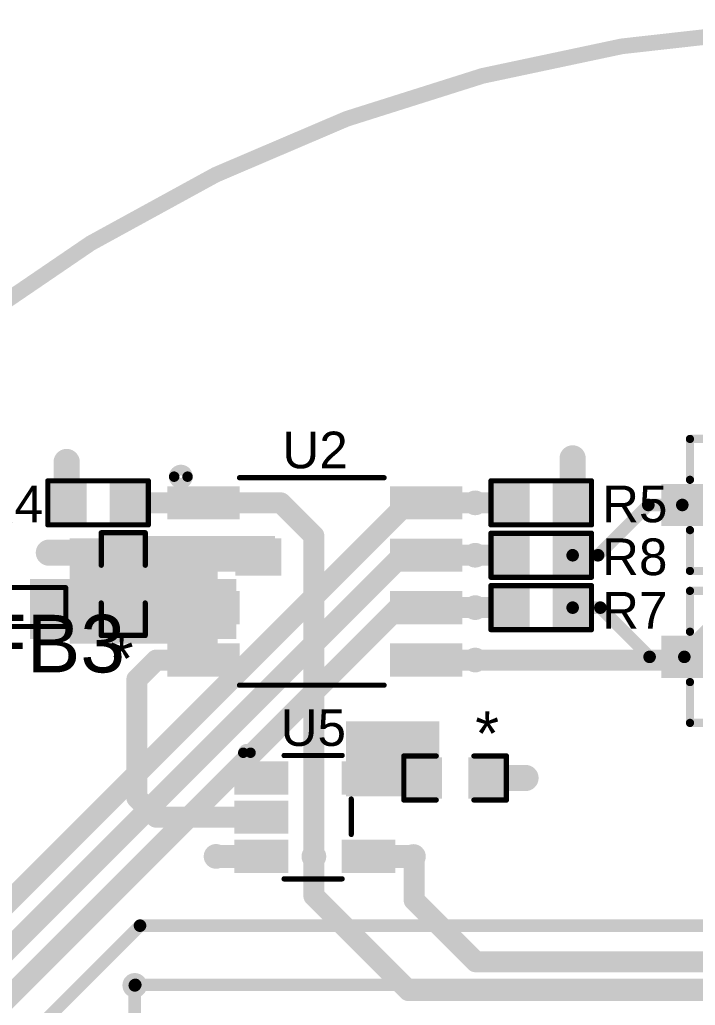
# Model space of a CAD drawing. Header units: millimetres. Extents: x -35.7 to 33.3, y -3.2 to 68.2.
# Drawn here: x -20.27 to -3.88, y 44.3 to 68.19 of the extents above; entities that cross this region are included whole.
import ezdxf

# ---------------------------------------------------------------- set-up
doc = ezdxf.new("R2010")
doc.units = ezdxf.units.MM
for name, color, linetype in [('BottomLayer', 5, 'Continuous'), ('BottomPaste', 16, 'Continuous'), ('BottomSolder', 6, 'Continuous'), ('Mechanical2', 216, 'Continuous'), ('TopLayer', 1, 'Continuous'), ('TopOverlay', 2, 'Continuous'), ('TopPaste', 8, 'Continuous'), ('TopSolder', 216, 'Continuous'), ('ViaHoleLayer', 16, 'Continuous')]:
    doc.layers.add(name, color=color, linetype=linetype)
doc.styles.add('Arial', font='', dxfattribs={"height": 0.2})
doc.styles.get('Arial').set_extended_font_data('Arial')

# ---------------------------------------------------------------- blocks, each defined once
blk = doc.blocks.new('C___0603_18')
at = {"layer": 'TopLayer'}
for points in [[(-0.3809999999999999, 0.4445), (-0.3810000000000001, -0.4445), (-1.143, -0.4445), (-1.143, 0.4445)], [(1.143, 0.4445), (1.143, -0.4445), (0.3809999999999999, -0.4445), (0.3810000000000001, 0.4445)]]:
    blk.add_hatch(color=1, dxfattribs=at).paths.add_polyline_path(points)
at = {"layer": 'TopPaste'}
for points in [[(-0.3809999999999999, 0.4445), (-0.3810000000000001, -0.4445), (-1.143, -0.4445), (-1.143, 0.4445)], [(1.143, 0.4445), (1.143, -0.4445), (0.3809999999999999, -0.4445), (0.3810000000000001, 0.4445)]]:
    blk.add_hatch(color=8, dxfattribs=at).paths.add_polyline_path(points)
at = {"layer": 'TopSolder'}
for points in [[(-0.3210001199999999, 0.5044998799999999), (-0.3210001200000001, -0.50449988), (-1.20299988, -0.5044998799999999), (-1.20299988, 0.50449988)], [(1.20299988, 0.5044998799999999), (1.20299988, -0.50449988), (0.3210001199999999, -0.5044998799999999), (0.3210001200000001, 0.50449988)]]:
    blk.add_hatch(color=216, dxfattribs=at).paths.add_polyline_path(points)
at = {"layer": 'TopOverlay', "const_width": 0.127}
for points in [[(-1.2446, 0.5334), (-0.4571999999999999, 0.5334)], [(-1.2446, -0.5334), (-1.2446, 0.5334)], [(0.4571999999999999, 0.5334), (1.2446, 0.5334)], [(1.2446, -0.5334), (1.2446, 0.5334)], [(-1.2446, -0.5334), (-0.4571999999999999, -0.5334)], [(0.4571999999999999, -0.5334), (1.2446, -0.5334)]]:
    blk.add_lwpolyline(points, dxfattribs=at)
at = {"layer": 'TopOverlay', "const_width": 0.0635}
for points in [[(-1.27635, 0.5334, 1), (-1.21285, 0.5334, 1)], [(-1.27635, 0.5334, 1), (-1.21285, 0.5334, 1)], [(-0.4889499999999999, 0.5334, 1), (-0.42545, 0.5334, 1)], [(0.42545, 0.5334, 1), (0.4889499999999999, 0.5334, 1)], [(1.21285, 0.5334, 1), (1.27635, 0.5334, 1)], [(1.21285, 0.5334, 1), (1.27635, 0.5334, 1)], [(-1.27635, -0.5334, 1), (-1.21285, -0.5334, 1)], [(-1.27635, -0.5334, 1), (-1.21285, -0.5334, 1)], [(-0.4889499999999999, -0.5334, 1), (-0.42545, -0.5334, 1)], [(0.42545, -0.5334, 1), (0.4889499999999999, -0.5334, 1)], [(1.21285, -0.5334, 1), (1.27635, -0.5334, 1)], [(1.21285, -0.5334, 1), (1.27635, -0.5334, 1)]]:
    blk.add_lwpolyline(points, format="xyb", close=True, dxfattribs=at)
blk = doc.blocks.new('SOIC_8_22')
at = {"layer": 'TopLayer'}
for points in [[(-1.92499996, 2.2049994), (-1.92499996, 1.6050006), (-3.474999399999999, 1.6050006), (-3.474999399999999, 2.2049994)], [(3.474999399999999, 2.2049994), (3.474999399999999, 1.6050006), (1.92499996, 1.6050006), (1.92499996, 2.2049994)], [(-1.92499996, 0.9349993999999998), (-1.92499996, 0.3350005999999998), (-3.474999399999999, 0.3350006000000001), (-3.474999399999999, 0.9349994)], [(3.474999399999999, 0.9349993999999998), (3.474999399999999, 0.3350005999999998), (1.92499996, 0.3350006000000001), (1.92499996, 0.9349994)], [(-1.92499996, -0.3350006000000001), (-1.92499996, -0.9349994), (-3.474999399999999, -0.9349993999999998), (-3.474999399999999, -0.3350005999999998)], [(3.474999399999999, -0.3350006000000001), (3.474999399999999, -0.9349994), (1.92499996, -0.9349993999999998), (1.92499996, -0.3350005999999998)], [(-1.92499996, -1.6050006), (-1.92499996, -2.2049994), (-3.474999399999999, -2.2049994), (-3.474999399999999, -1.6050006)], [(3.474999399999999, -1.6050006), (3.474999399999999, -2.2049994), (1.92499996, -2.2049994), (1.92499996, -1.6050006)]]:
    blk.add_hatch(color=1, dxfattribs=at).paths.add_polyline_path(points)
at = {"layer": 'TopPaste'}
for points in [[(-1.92499996, 2.2049994), (-1.92499996, 1.6050006), (-3.474999399999999, 1.6050006), (-3.474999399999999, 2.2049994)], [(3.474999399999999, 2.2049994), (3.474999399999999, 1.6050006), (1.92499996, 1.6050006), (1.92499996, 2.2049994)], [(-1.92499996, 0.9349993999999998), (-1.92499996, 0.3350005999999998), (-3.474999399999999, 0.3350006000000001), (-3.474999399999999, 0.9349994)], [(3.474999399999999, 0.9349993999999998), (3.474999399999999, 0.3350005999999998), (1.92499996, 0.3350006000000001), (1.92499996, 0.9349994)], [(-1.92499996, -0.3350006000000001), (-1.92499996, -0.9349994), (-3.474999399999999, -0.9349993999999998), (-3.474999399999999, -0.3350005999999998)], [(3.474999399999999, -0.3350006000000001), (3.474999399999999, -0.9349994), (1.92499996, -0.9349993999999998), (1.92499996, -0.3350005999999998)], [(-1.92499996, -1.6050006), (-1.92499996, -2.2049994), (-3.474999399999999, -2.2049994), (-3.474999399999999, -1.6050006)], [(3.474999399999999, -1.6050006), (3.474999399999999, -2.2049994), (1.92499996, -2.2049994), (1.92499996, -1.6050006)]]:
    blk.add_hatch(color=8, dxfattribs=at).paths.add_polyline_path(points)
at = {"layer": 'TopSolder'}
for points in [[(-1.82339996, 2.3065994), (-1.82339996, 1.5034006), (-3.5765994, 1.5034006), (-3.5765994, 2.3065994)], [(3.5765994, 2.3065994), (3.5765994, 1.5034006), (1.82339996, 1.5034006), (1.82339996, 2.3065994)], [(-1.82339996, 1.0365994), (-1.82339996, 0.2334005999999998), (-3.5765994, 0.2334006000000002), (-3.5765994, 1.0365994)], [(3.5765994, 1.0365994), (3.5765994, 0.2334005999999998), (1.82339996, 0.2334006000000002), (1.82339996, 1.0365994)], [(-1.82339996, -0.2334006000000002), (-1.82339996, -1.0365994), (-3.5765994, -1.0365994), (-3.5765994, -0.2334005999999998)], [(3.5765994, -0.2334006000000002), (3.5765994, -1.0365994), (1.82339996, -1.0365994), (1.82339996, -0.2334005999999998)], [(-1.82339996, -1.5034006), (-1.82339996, -2.3065994), (-3.5765994, -2.3065994), (-3.5765994, -1.5034006)], [(3.5765994, -1.5034006), (3.5765994, -2.3065994), (1.82339996, -2.3065994), (1.82339996, -1.5034006)]]:
    blk.add_hatch(color=216, dxfattribs=at).paths.add_polyline_path(points)
at = {"layer": 'TopOverlay'}
for points, const_width in [([(-3.08856126, 2.54, 1), (-3.41383874, 2.54, 1)], 0.254), ([(-3.47733874, 2.54, 1), (-3.35033874, 2.54, 1)], 0.127), ([(-3.15206126, 2.54, 1), (-3.02506126, 2.54, 1)], 0.127), ([(-1.86055, 2.5146, 1), (-1.79705, 2.5146, 1)], 0.0635), ([(1.64465, 2.5146, 1), (1.70815, 2.5146, 1)], 0.0635), ([(-1.86055, -2.5146, 1), (-1.79705, -2.5146, 1)], 0.0635), ([(1.64465, -2.5146, 1), (1.70815, -2.5146, 1)], 0.0635)]:
    blk.add_lwpolyline(points, format="xyb", close=True, dxfattribs=dict(at, const_width=const_width))
at = {"layer": 'TopOverlay', "const_width": 0.127}
for points in [[(-1.8288, 2.5146), (1.6764, 2.5146)], [(-1.8288, -2.5146), (1.6764, -2.5146)]]:
    blk.add_lwpolyline(points, dxfattribs=at)
blk = doc.blocks.new('MPZ1608S121ATDH5_65')
at = {"layer": 'TopLayer'}
for points in [[(-0.999998, 0.4000004699999999), (-0.3999992, 0.4000004699999999), (-0.3999992, -0.4000004699999999), (-0.999998, -0.4000004699999999)], [(0.40000174, 0.4000004699999999), (1.00000054, 0.4000004699999999), (1.00000054, -0.4000004699999999), (0.40000174, -0.4000004699999999)]]:
    blk.add_hatch(color=1, dxfattribs=at).paths.add_polyline_path(points)
at = {"layer": 'TopPaste'}
for points in [[(-0.999998, 0.4000004699999999), (-0.3999992, 0.4000004699999999), (-0.3999992, -0.4000004699999999), (-0.999998, -0.4000004699999999)], [(0.40000174, 0.4000004699999999), (1.00000054, 0.4000004699999999), (1.00000054, -0.4000004699999999), (0.40000174, -0.4000004699999999)]]:
    blk.add_hatch(color=8, dxfattribs=at).paths.add_polyline_path(points)
at = {"layer": 'TopSolder'}
for points in [[(-1.101598, 0.50160047), (-0.2983992, 0.50160047), (-0.2983992, -0.50160047), (-1.101598, -0.50160047)], [(0.29840174, 0.50160047), (1.10160054, 0.50160047), (1.10160054, -0.50160047), (0.29840174, -0.50160047)]]:
    blk.add_hatch(color=216, dxfattribs=at).paths.add_polyline_path(points)
at = {"layer": 'TopOverlay', "const_width": 0.11999976}
for points in [[(-1.0668, 0.47475648), (1.07338368, 0.47475648)], [(-1.0668, -0.46825408), (-1.0668, 0.47475648)], [(1.07338368, -0.46825408), (1.07338368, 0.47475648)], [(-1.0668, -0.46825408), (1.07338368, -0.46825408)]]:
    blk.add_lwpolyline(points, dxfattribs=at)
at = {"layer": 'TopOverlay', "const_width": 0.05999988}
for points in [[(-1.09679994, 0.47475648, 1), (-1.03680006, 0.47475648, 1)], [(-1.09679994, 0.47475648, 1), (-1.03680006, 0.47475648, 1)], [(1.04338374, 0.47475648, 1), (1.10338362, 0.47475648, 1)], [(1.04338374, 0.47475648, 1), (1.10338362, 0.47475648, 1)], [(-1.09679994, -0.46825408, 1), (-1.03680006, -0.46825408, 1)], [(-1.09679994, -0.46825408, 1), (-1.03680006, -0.46825408, 1)], [(1.04338374, -0.46825408, 1), (1.10338362, -0.46825408, 1)], [(1.04338374, -0.46825408, 1), (1.10338362, -0.46825408, 1)]]:
    blk.add_lwpolyline(points, format="xyb", close=True, dxfattribs=at)
blk = doc.blocks.new('R__0603_70')
at = {"layer": 'TopLayer'}
for points in [[(-0.3809999999999999, 0.4445), (-0.3809999999999999, -0.4445), (-1.143, -0.4445), (-1.143, 0.4445)], [(1.143, 0.4445), (1.143, -0.4445), (0.3809999999999999, -0.4445), (0.3809999999999999, 0.4445)]]:
    blk.add_hatch(color=1, dxfattribs=at).paths.add_polyline_path(points)
at = {"layer": 'TopPaste'}
for points in [[(-0.3809999999999999, 0.4445), (-0.3809999999999999, -0.4445), (-1.143, -0.4445), (-1.143, 0.4445)], [(1.143, 0.4445), (1.143, -0.4445), (0.3809999999999999, -0.4445), (0.3809999999999999, 0.4445)]]:
    blk.add_hatch(color=8, dxfattribs=at).paths.add_polyline_path(points)
at = {"layer": 'TopSolder'}
for points in [[(-0.2794, 0.5460999999999999), (-0.2794, -0.5460999999999999), (-1.2446, -0.5460999999999999), (-1.2446, 0.5460999999999999)], [(1.2446, 0.5460999999999999), (1.2446, -0.5460999999999999), (0.2794, -0.5460999999999999), (0.2794, 0.5460999999999999)]]:
    blk.add_hatch(color=216, dxfattribs=at).paths.add_polyline_path(points)
at = {"layer": 'TopOverlay', "const_width": 0.127}
for points in [[(1.2192, 0.5334), (-1.2192, 0.5334)], [(-1.2192, 0.5334), (-1.2192, -0.5334)], [(1.2192, 0.5334), (1.2192, -0.5334)], [(1.2192, -0.5334), (-1.2192, -0.5334)]]:
    blk.add_lwpolyline(points, dxfattribs=at)
at = {"layer": 'TopOverlay', "const_width": 0.0635}
for points in [[(-1.25095, 0.5334, 1), (-1.18745, 0.5334, 1)], [(-1.25095, 0.5334, 1), (-1.18745, 0.5334, 1)], [(1.18745, 0.5334, 1), (1.25095, 0.5334, 1)], [(1.18745, 0.5334, 1), (1.25095, 0.5334, 1)], [(-1.25095, -0.5334, 1), (-1.18745, -0.5334, 1)], [(-1.25095, -0.5334, 1), (-1.18745, -0.5334, 1)], [(1.18745, -0.5334, 1), (1.25095, -0.5334, 1)], [(1.18745, -0.5334, 1), (1.25095, -0.5334, 1)]]:
    blk.add_lwpolyline(points, format="xyb", close=True, dxfattribs=at)
blk = doc.blocks.new('R__0603_71')
at = {"layer": 'TopLayer'}
for points in [[(-0.3809999999999999, 0.4445), (-0.3809999999999999, -0.4445), (-1.143, -0.4445), (-1.143, 0.4445)], [(1.143, 0.4445), (1.143, -0.4445), (0.3809999999999999, -0.4445), (0.3809999999999999, 0.4445)]]:
    blk.add_hatch(color=1, dxfattribs=at).paths.add_polyline_path(points)
at = {"layer": 'TopPaste'}
for points in [[(-0.3809999999999999, 0.4445), (-0.3809999999999999, -0.4445), (-1.143, -0.4445), (-1.143, 0.4445)], [(1.143, 0.4445), (1.143, -0.4445), (0.3809999999999999, -0.4445), (0.3809999999999999, 0.4445)]]:
    blk.add_hatch(color=8, dxfattribs=at).paths.add_polyline_path(points)
at = {"layer": 'TopSolder'}
for points in [[(-0.2794, 0.5460999999999999), (-0.2794, -0.5460999999999999), (-1.2446, -0.5460999999999999), (-1.2446, 0.5460999999999999)], [(1.2446, 0.5460999999999999), (1.2446, -0.5460999999999999), (0.2794, -0.5460999999999999), (0.2794, 0.5460999999999999)]]:
    blk.add_hatch(color=216, dxfattribs=at).paths.add_polyline_path(points)
at = {"layer": 'TopOverlay', "const_width": 0.127}
for points in [[(-1.2192, 0.5334), (-1.2192, -0.5334)], [(1.2192, 0.5334), (-1.2192, 0.5334)], [(1.2192, 0.5334), (1.2192, -0.5334)], [(1.2192, -0.5334), (-1.2192, -0.5334)]]:
    blk.add_lwpolyline(points, dxfattribs=at)
at = {"layer": 'TopOverlay', "const_width": 0.0635}
for points in [[(-1.25095, 0.5334, 1), (-1.18745, 0.5334, 1)], [(-1.25095, 0.5334, 1), (-1.18745, 0.5334, 1)], [(1.18745, 0.5334, 1), (1.25095, 0.5334, 1)], [(1.18745, 0.5334, 1), (1.25095, 0.5334, 1)], [(-1.25095, -0.5334, 1), (-1.18745, -0.5334, 1)], [(-1.25095, -0.5334, 1), (-1.18745, -0.5334, 1)], [(1.18745, -0.5334, 1), (1.25095, -0.5334, 1)], [(1.18745, -0.5334, 1), (1.25095, -0.5334, 1)]]:
    blk.add_lwpolyline(points, format="xyb", close=True, dxfattribs=at)
blk = doc.blocks.new('SOT_23_72')
at = {"layer": 'TopLayer'}
for points in [[(-0.41000045, 1.46000089), (0.41000045, 1.46000089), (0.41000045, 0.54000019), (-0.41000045, 0.54000019)], [(-1.36000109, -0.54000019), (-0.54000019, -0.54000019), (-0.54000019, -1.46000089), (-1.36000109, -1.46000089)], [(0.54000019, -0.54000019), (1.36000109, -0.54000019), (1.36000109, -1.46000089), (0.54000019, -1.46000089)]]:
    blk.add_hatch(color=1, dxfattribs=at).paths.add_polyline_path(points)
at = {"layer": 'TopPaste'}
for points in [[(-0.41000045, 1.46000089), (0.41000045, 1.46000089), (0.41000045, 0.54000019), (-0.41000045, 0.54000019)], [(-1.36000109, -0.54000019), (-0.54000019, -0.54000019), (-0.54000019, -1.46000089), (-1.36000109, -1.46000089)], [(0.54000019, -0.54000019), (1.36000109, -0.54000019), (1.36000109, -1.46000089), (0.54000019, -1.46000089)]]:
    blk.add_hatch(color=8, dxfattribs=at).paths.add_polyline_path(points)
at = {"layer": 'TopSolder'}
for points in [[(-0.51160045, 1.56160089), (0.51160045, 1.56160089), (0.51160045, 0.43840019), (-0.51160045, 0.43840019)], [(-1.46160109, -0.43840019), (-0.43840019, -0.43840019), (-0.43840019, -1.56160089), (-1.46160109, -1.56160089)], [(0.43840019, -0.43840019), (1.46160109, -0.43840019), (1.46160109, -1.56160089), (0.43840019, -1.56160089)]]:
    blk.add_hatch(color=216, dxfattribs=at).paths.add_polyline_path(points)
at = {"layer": 'TopOverlay', "const_width": 0.1999996}
for points in [[(-1.6002, 0.8636), (-1.6002, -0.7619999999999999)], [(-1.6002, 0.8636), (-0.6096, 0.8636)], [(0.6096, 0.8636), (1.6002, 0.8636)], [(1.6002, 0.8636), (1.6002, -0.7619999999999999)], [(-0.3302, -0.8382), (0.3302, -0.8382)]]:
    blk.add_lwpolyline(points, dxfattribs=at)
at = {"layer": 'TopOverlay'}
for points, const_width in [([(-1.6501999, 0.8636, 1), (-1.5502001, 0.8636, 1)], 0.0999998), ([(-1.6501999, 0.8636, 1), (-1.5502001, 0.8636, 1)], 0.0999998), ([(-0.6595998999999999, 0.8636, 1), (-0.5596000999999999, 0.8636, 1)], 0.0999998), ([(0.5596000999999999, 0.8636, 1), (0.6595998999999999, 0.8636, 1)], 0.0999998), ([(1.5502001, 0.8636, 1), (1.6501999, 0.8636, 1)], 0.0999998), ([(1.5502001, 0.8636, 1), (1.6501999, 0.8636, 1)], 0.0999998), ([(-1.6501999, -0.7619999999999999, 1), (-1.5502001, -0.7619999999999999, 1)], 0.0999998), ([(1.5502001, -0.7619999999999999, 1), (1.6501999, -0.7619999999999999, 1)], 0.0999998), ([(-1.63561776, -1.143, 1), (-1.81878224, -1.143, 1)], 0.254), ([(-0.3801999, -0.8382, 1), (-0.2802001, -0.8382, 1)], 0.0999998), ([(0.2802001, -0.8382, 1), (0.3801999, -0.8382, 1)], 0.0999998), ([(-1.88228224, -1.143, 1), (-1.75528224, -1.143, 1)], 0.127), ([(-1.69911776, -1.143, 1), (-1.57211776, -1.143, 1)], 0.127)]:
    blk.add_lwpolyline(points, format="xyb", close=True, dxfattribs=dict(at, const_width=const_width))
blk = doc.blocks.new('SOT_23_73')
at = {"layer": 'TopLayer'}
for points in [[(-0.41000045, 1.46000089), (0.41000045, 1.46000089), (0.41000045, 0.54000019), (-0.41000045, 0.54000019)], [(-1.36000109, -0.54000019), (-0.54000019, -0.54000019), (-0.54000019, -1.46000089), (-1.36000109, -1.46000089)], [(0.54000019, -0.54000019), (1.36000109, -0.54000019), (1.36000109, -1.46000089), (0.54000019, -1.46000089)]]:
    blk.add_hatch(color=1, dxfattribs=at).paths.add_polyline_path(points)
at = {"layer": 'TopPaste'}
for points in [[(-0.41000045, 1.46000089), (0.41000045, 1.46000089), (0.41000045, 0.54000019), (-0.41000045, 0.54000019)], [(-1.36000109, -0.54000019), (-0.54000019, -0.54000019), (-0.54000019, -1.46000089), (-1.36000109, -1.46000089)], [(0.54000019, -0.54000019), (1.36000109, -0.54000019), (1.36000109, -1.46000089), (0.54000019, -1.46000089)]]:
    blk.add_hatch(color=8, dxfattribs=at).paths.add_polyline_path(points)
at = {"layer": 'TopSolder'}
for points in [[(-0.51160045, 1.56160089), (0.51160045, 1.56160089), (0.51160045, 0.43840019), (-0.51160045, 0.43840019)], [(-1.46160109, -0.43840019), (-0.43840019, -0.43840019), (-0.43840019, -1.56160089), (-1.46160109, -1.56160089)], [(0.43840019, -0.43840019), (1.46160109, -0.43840019), (1.46160109, -1.56160089), (0.43840019, -1.56160089)]]:
    blk.add_hatch(color=216, dxfattribs=at).paths.add_polyline_path(points)
at = {"layer": 'TopOverlay', "const_width": 0.1999996}
for points in [[(-1.6002, 0.8636), (-1.6002, -0.7619999999999999)], [(-1.6002, 0.8636), (-0.6096, 0.8636)], [(0.6096, 0.8636), (1.6002, 0.8636)], [(1.6002, 0.8636), (1.6002, -0.7619999999999999)], [(-0.3302, -0.8382), (0.3302, -0.8382)]]:
    blk.add_lwpolyline(points, dxfattribs=at)
at = {"layer": 'TopOverlay'}
for points, const_width in [([(-1.6501999, 0.8636, 1), (-1.5502001, 0.8636, 1)], 0.0999998), ([(-1.6501999, 0.8636, 1), (-1.5502001, 0.8636, 1)], 0.0999998), ([(-0.6595998999999999, 0.8636, 1), (-0.5596000999999999, 0.8636, 1)], 0.0999998), ([(0.5596000999999999, 0.8636, 1), (0.6595998999999999, 0.8636, 1)], 0.0999998), ([(1.5502001, 0.8636, 1), (1.6501999, 0.8636, 1)], 0.0999998), ([(1.5502001, 0.8636, 1), (1.6501999, 0.8636, 1)], 0.0999998), ([(-1.6501999, -0.7619999999999999, 1), (-1.5502001, -0.7619999999999999, 1)], 0.0999998), ([(1.5502001, -0.7619999999999999, 1), (1.6501999, -0.7619999999999999, 1)], 0.0999998), ([(-1.63561776, -1.143, 1), (-1.81878224, -1.143, 1)], 0.254), ([(-0.3801999, -0.8382, 1), (-0.2802001, -0.8382, 1)], 0.0999998), ([(0.2802001, -0.8382, 1), (0.3801999, -0.8382, 1)], 0.0999998), ([(-1.88228224, -1.143, 1), (-1.75528224, -1.143, 1)], 0.127), ([(-1.69911776, -1.143, 1), (-1.57211776, -1.143, 1)], 0.127)]:
    blk.add_lwpolyline(points, format="xyb", close=True, dxfattribs=dict(at, const_width=const_width))
blk = doc.blocks.new('SOT_23_5_77')
at = {"layer": 'TopLayer'}
for points in [[(-1.85000011, 1.25000004), (-0.74999977, 1.25000004), (-0.74999977, 0.65000124), (-1.85000011, 0.65000124)], [(0.74999977, 1.25000004), (1.85000011, 1.25000004), (1.85000011, 0.65000124), (0.74999977, 0.65000124)], [(-1.85000011, 0.2999994), (-0.74999977, 0.2999994), (-0.74999977, -0.2999994), (-1.85000011, -0.2999994)], [(-1.85000011, -0.65000124), (-0.74999977, -0.65000124), (-0.74999977, -1.25000004), (-1.85000011, -1.25000004)], [(0.74999977, -0.65000124), (1.85000011, -0.65000124), (1.85000011, -1.25000004), (0.74999977, -1.25000004)]]:
    blk.add_hatch(color=1, dxfattribs=at).paths.add_polyline_path(points)
at = {"layer": 'TopPaste'}
for points in [[(-1.85000011, 1.25000004), (-0.74999977, 1.25000004), (-0.74999977, 0.65000124), (-1.85000011, 0.65000124)], [(0.74999977, 1.25000004), (1.85000011, 1.25000004), (1.85000011, 0.65000124), (0.74999977, 0.65000124)], [(-1.85000011, 0.2999994), (-0.74999977, 0.2999994), (-0.74999977, -0.2999994), (-1.85000011, -0.2999994)], [(-1.85000011, -0.65000124), (-0.74999977, -0.65000124), (-0.74999977, -1.25000004), (-1.85000011, -1.25000004)], [(0.74999977, -0.65000124), (1.85000011, -0.65000124), (1.85000011, -1.25000004), (0.74999977, -1.25000004)]]:
    blk.add_hatch(color=8, dxfattribs=at).paths.add_polyline_path(points)
at = {"layer": 'TopSolder'}
for points in [[(-1.95160011, 1.35160004), (-0.6483997699999999, 1.35160004), (-0.6483997699999999, 0.54840124), (-1.95160011, 0.54840124)], [(0.6483997699999999, 1.35160004), (1.95160011, 1.35160004), (1.95160011, 0.54840124), (0.6483997699999999, 0.54840124)], [(-1.95160011, 0.4015993999999999), (-0.6483997699999999, 0.4015993999999999), (-0.6483997699999999, -0.4015993999999999), (-1.95160011, -0.4015993999999999)], [(-1.95160011, -0.54840124), (-0.6483997699999999, -0.54840124), (-0.6483997699999999, -1.35160004), (-1.95160011, -1.35160004)], [(0.6483997699999999, -0.54840124), (1.95160011, -0.54840124), (1.95160011, -1.35160004), (0.6483997699999999, -1.35160004)]]:
    blk.add_hatch(color=216, dxfattribs=at).paths.add_polyline_path(points)
at = {"layer": 'TopOverlay'}
for points, const_width in [([(-1.5619984, 1.56200094, 1), (-1.73800008, 1.56200094, 1)], 0.254), ([(-1.80150008, 1.56200094, 1), (-1.67450008, 1.56200094, 1)], 0.127), ([(-1.6254984, 1.56200094, 1), (-1.4984984, 1.56200094, 1)], 0.127), ([(-0.7797495199999999, 1.49599904, 1), (-0.71624952, 1.49599904, 1)], 0.0635), ([(0.62825122, 1.49599904, 1), (0.69175122, 1.49599904, 1)], 0.0635), ([(0.84825078, 0.43999912, 1), (0.91175078, 0.43999912, 1)], 0.0635), ([(0.84825078, -0.41800018, 1), (0.91175078, -0.41800018, 1)], 0.0635), ([(-0.7797495199999999, -1.49599904, 1), (-0.71624952, -1.49599904, 1)], 0.0635), ([(0.62825122, -1.49599904, 1), (0.69175122, -1.49599904, 1)], 0.0635)]:
    blk.add_lwpolyline(points, format="xyb", close=True, dxfattribs=dict(at, const_width=const_width))
at = {"layer": 'TopOverlay', "const_width": 0.127}
for points in [[(-0.74799952, 1.49599904), (0.6600012199999999, 1.49599904)], [(0.88000078, -0.41800018), (0.88000078, 0.43999912)], [(-0.74799952, -1.49599904), (0.6600012199999999, -1.49599904)]]:
    blk.add_lwpolyline(points, dxfattribs=at)
blk = doc.blocks.new('R__0603_83')
at = {"layer": 'TopLayer'}
for points in [[(-0.3809999999999999, 0.4445), (-0.3810000000000001, -0.4445), (-1.143, -0.4445), (-1.143, 0.4445)], [(1.143, 0.4445), (1.143, -0.4445), (0.3809999999999999, -0.4445), (0.3810000000000001, 0.4445)]]:
    blk.add_hatch(color=1, dxfattribs=at).paths.add_polyline_path(points)
at = {"layer": 'TopPaste'}
for points in [[(-0.3809999999999999, 0.4445), (-0.3810000000000001, -0.4445), (-1.143, -0.4445), (-1.143, 0.4445)], [(1.143, 0.4445), (1.143, -0.4445), (0.3809999999999999, -0.4445), (0.3810000000000001, 0.4445)]]:
    blk.add_hatch(color=8, dxfattribs=at).paths.add_polyline_path(points)
at = {"layer": 'TopSolder'}
for points in [[(-0.2793999999999999, 0.5460999999999999), (-0.2794, -0.5461), (-1.2446, -0.5460999999999999), (-1.2446, 0.5461)], [(1.2446, 0.5460999999999999), (1.2446, -0.5461), (0.2793999999999999, -0.5460999999999999), (0.2794, 0.5461)]]:
    blk.add_hatch(color=216, dxfattribs=at).paths.add_polyline_path(points)
at = {"layer": 'TopOverlay', "const_width": 0.127}
for points in [[(-1.2192, 0.5334), (1.2192, 0.5334)], [(-1.2192, -0.5334), (-1.2192, 0.5334)], [(1.2192, -0.5334), (1.2192, 0.5334)], [(-1.2192, -0.5334), (1.2192, -0.5334)]]:
    blk.add_lwpolyline(points, dxfattribs=at)
at = {"layer": 'TopOverlay', "const_width": 0.0635}
for points in [[(-1.25095, 0.5334, 1), (-1.18745, 0.5334, 1)], [(-1.25095, 0.5334, 1), (-1.18745, 0.5334, 1)], [(1.18745, 0.5334, 1), (1.25095, 0.5334, 1)], [(1.18745, 0.5334, 1), (1.25095, 0.5334, 1)], [(-1.25095, -0.5334, 1), (-1.18745, -0.5334, 1)], [(-1.25095, -0.5334, 1), (-1.18745, -0.5334, 1)], [(1.18745, -0.5334, 1), (1.25095, -0.5334, 1)], [(1.18745, -0.5334, 1), (1.25095, -0.5334, 1)]]:
    blk.add_lwpolyline(points, format="xyb", close=True, dxfattribs=at)
blk = doc.blocks.new('R__0603_84')
at = {"layer": 'TopLayer'}
for points in [[(-0.3809999999999999, 0.4445), (-0.3809999999999999, -0.4445), (-1.143, -0.4445), (-1.143, 0.4445)], [(1.143, 0.4445), (1.143, -0.4445), (0.3809999999999999, -0.4445), (0.3809999999999999, 0.4445)]]:
    blk.add_hatch(color=1, dxfattribs=at).paths.add_polyline_path(points)
at = {"layer": 'TopPaste'}
for points in [[(-0.3809999999999999, 0.4445), (-0.3809999999999999, -0.4445), (-1.143, -0.4445), (-1.143, 0.4445)], [(1.143, 0.4445), (1.143, -0.4445), (0.3809999999999999, -0.4445), (0.3809999999999999, 0.4445)]]:
    blk.add_hatch(color=8, dxfattribs=at).paths.add_polyline_path(points)
at = {"layer": 'TopSolder'}
for points in [[(-0.2794, 0.5460999999999999), (-0.2794, -0.5460999999999999), (-1.2446, -0.5460999999999999), (-1.2446, 0.5460999999999999)], [(1.2446, 0.5460999999999999), (1.2446, -0.5460999999999999), (0.2794, -0.5460999999999999), (0.2794, 0.5460999999999999)]]:
    blk.add_hatch(color=216, dxfattribs=at).paths.add_polyline_path(points)
at = {"layer": 'TopOverlay', "const_width": 0.127}
for points in [[(1.2192, 0.5334), (-1.2192, 0.5334)], [(-1.2192, 0.5334), (-1.2192, -0.5334)], [(1.2192, 0.5334), (1.2192, -0.5334)], [(1.2192, -0.5334), (-1.2192, -0.5334)]]:
    blk.add_lwpolyline(points, dxfattribs=at)
at = {"layer": 'TopOverlay', "const_width": 0.0635}
for points in [[(-1.25095, 0.5334, 1), (-1.18745, 0.5334, 1)], [(-1.25095, 0.5334, 1), (-1.18745, 0.5334, 1)], [(1.18745, 0.5334, 1), (1.25095, 0.5334, 1)], [(1.18745, 0.5334, 1), (1.25095, 0.5334, 1)], [(-1.25095, -0.5334, 1), (-1.18745, -0.5334, 1)], [(-1.25095, -0.5334, 1), (-1.18745, -0.5334, 1)], [(1.18745, -0.5334, 1), (1.25095, -0.5334, 1)], [(1.18745, -0.5334, 1), (1.25095, -0.5334, 1)]]:
    blk.add_lwpolyline(points, format="xyb", close=True, dxfattribs=at)
blk = doc.blocks.new('SOD_923_B_89')
at = {"layer": 'BottomLayer'}
for points in [[(-0.23999952, -0.13499973), (-0.5999987999999999, -0.13499973), (-0.5999987999999999, 0.13499973), (-0.23999952, 0.13499973)], [(0.6000013399999999, -0.13499973), (0.24000206, -0.13499973), (0.24000206, 0.13499973), (0.6000013399999999, 0.13499973)]]:
    blk.add_hatch(color=5, dxfattribs=at).paths.add_polyline_path(points)
at = {"layer": 'BottomPaste'}
for points in [[(-0.23999952, -0.13499973), (-0.5999987999999999, -0.13499973), (-0.5999987999999999, 0.13499973), (-0.23999952, 0.13499973)], [(0.6000013399999999, -0.13499973), (0.24000206, -0.13499973), (0.24000206, 0.13499973), (0.6000013399999999, 0.13499973)]]:
    blk.add_hatch(color=16, dxfattribs=at).paths.add_polyline_path(points)
at = {"layer": 'BottomSolder'}
for points in [[(-0.13839952, -0.23659973), (-0.7015988, -0.23659973), (-0.7015988, 0.23659973), (-0.1383995199999999, 0.23659973)], [(0.70160134, -0.23659973), (0.13840206, -0.23659973), (0.13840206, 0.23659973), (0.70160134, 0.23659973)]]:
    blk.add_hatch(color=6, dxfattribs=at).paths.add_polyline_path(points)
blk = doc.blocks.new('C__0603_91')
at = {"layer": 'TopLayer'}
for points in [[(-0.3809999999999999, 0.4445), (-0.3809999999999999, -0.4445), (-1.143, -0.4445), (-1.143, 0.4445)], [(1.143, 0.4445), (1.143, -0.4445), (0.3809999999999999, -0.4445), (0.3809999999999999, 0.4445)]]:
    blk.add_hatch(color=1, dxfattribs=at).paths.add_polyline_path(points)
at = {"layer": 'TopPaste'}
for points in [[(-0.3809999999999999, 0.4445), (-0.3809999999999999, -0.4445), (-1.143, -0.4445), (-1.143, 0.4445)], [(1.143, 0.4445), (1.143, -0.4445), (0.3809999999999999, -0.4445), (0.3809999999999999, 0.4445)]]:
    blk.add_hatch(color=8, dxfattribs=at).paths.add_polyline_path(points)
at = {"layer": 'TopSolder'}
for points in [[(-0.3210001199999999, 0.50449988), (-0.3210001199999999, -0.50449988), (-1.20299988, -0.50449988), (-1.20299988, 0.50449988)], [(1.20299988, 0.50449988), (1.20299988, -0.50449988), (0.3210001199999999, -0.50449988), (0.3210001199999999, 0.50449988)]]:
    blk.add_hatch(color=216, dxfattribs=at).paths.add_polyline_path(points)
at = {"layer": 'TopOverlay', "const_width": 0.127}
for points in [[(-1.2446, 0.5334), (-0.4571999999999999, 0.5334)], [(-1.2446, 0.5334), (-1.2446, -0.5334)], [(0.4571999999999999, 0.5334), (1.2446, 0.5334)], [(1.2446, 0.5334), (1.2446, -0.5334)], [(-1.2446, -0.5334), (-0.4571999999999999, -0.5334)], [(0.4571999999999999, -0.5334), (1.2446, -0.5334)]]:
    blk.add_lwpolyline(points, dxfattribs=at)
at = {"layer": 'TopOverlay', "const_width": 0.0635}
for points in [[(-1.27635, 0.5334, 1), (-1.21285, 0.5334, 1)], [(-1.27635, 0.5334, 1), (-1.21285, 0.5334, 1)], [(-0.4889499999999999, 0.5334, 1), (-0.42545, 0.5334, 1)], [(0.42545, 0.5334, 1), (0.4889499999999999, 0.5334, 1)], [(1.21285, 0.5334, 1), (1.27635, 0.5334, 1)], [(1.21285, 0.5334, 1), (1.27635, 0.5334, 1)], [(-1.27635, -0.5334, 1), (-1.21285, -0.5334, 1)], [(-1.27635, -0.5334, 1), (-1.21285, -0.5334, 1)], [(-0.4889499999999999, -0.5334, 1), (-0.42545, -0.5334, 1)], [(0.42545, -0.5334, 1), (0.4889499999999999, -0.5334, 1)], [(1.21285, -0.5334, 1), (1.27635, -0.5334, 1)], [(1.21285, -0.5334, 1), (1.27635, -0.5334, 1)]]:
    blk.add_lwpolyline(points, format="xyb", close=True, dxfattribs=at)

msp = doc.modelspace()

# ---------------------------------------------------------------- hatches: boundary and pattern name
at = {"layer": 'BottomLayer'}
h = msp.add_hatch(color=5, dxfattribs=at)
edge = h.paths.add_edge_path()
edge.add_arc((-6.858, 57.5564), 0.2999994, 0, 360)
h = msp.add_hatch(color=5, dxfattribs=at)
edge = h.paths.add_edge_path()
edge.add_arc((-19.1262, 57.4682112), 0.2999994, 0, 360)
h = msp.add_hatch(color=5, dxfattribs=at)
edge = h.paths.add_edge_path()
edge.add_arc((-9.220199999999998, 56.4776112), 0.2999994, 0, 360)
h = msp.add_hatch(color=5, dxfattribs=at)
edge = h.paths.add_edge_path()
edge.add_arc((-19.558, 55.2704), 0.2999994, 0, 360)
for points in [[(-19.05, 53.06059999999999), (-15.46820376, 53.06059999999999), (-15.46820376, 55.6140112), (-19.05, 55.6140112)], [(-15.0368, 54.7116), (-13.9192, 54.7116), (-13.9192, 55.6140112), (-15.0368, 55.6140112)]]:
    msp.add_hatch(color=5, dxfattribs=at).paths.add_polyline_path(points)
h = msp.add_hatch(color=5, dxfattribs=at)
edge = h.paths.add_edge_path()
edge.add_arc((-14.4272, 55.2076112), 0.2999994, 0, 360)
h = msp.add_hatch(color=5, dxfattribs=at)
edge = h.paths.add_edge_path()
edge.add_arc((-9.220199999999998, 55.2076112), 0.2999994, 0, 360)
h = msp.add_hatch(color=5, dxfattribs=at)
edge = h.paths.add_edge_path()
edge.add_arc((-18.7198, 54.2544), 0.2999994, 0, 360)
h = msp.add_hatch(color=5, dxfattribs=at)
edge = h.paths.add_edge_path()
edge.add_arc((-9.220199999999998, 53.93761119999999), 0.2999994, 0, 360)
h = msp.add_hatch(color=5, dxfattribs=at)
edge = h.paths.add_edge_path()
edge.add_arc((-18.7198, 53.59399999999999), 0.2999994, 0, 360)
h = msp.add_hatch(color=5, dxfattribs=at)
edge = h.paths.add_edge_path()
edge.add_arc((-9.220199999999998, 52.6676112), 0.2999994, 0, 360)
h = msp.add_hatch(color=5, dxfattribs=at)
edge = h.paths.add_edge_path()
edge.add_arc((-11.80640006, 50.5848112), 0.2999994, 0, 360)
h = msp.add_hatch(color=5, dxfattribs=at)
edge = h.paths.add_edge_path()
edge.add_arc((-8.001, 49.80761184), 0.2999994, 0, 360)
h = msp.add_hatch(color=5, dxfattribs=at)
edge = h.paths.add_edge_path()
edge.add_arc((-15.50420064, 47.90761055999999), 0.2999994, 0, 360)
h = msp.add_hatch(color=5, dxfattribs=at)
edge = h.paths.add_edge_path()
edge.add_arc((-13.1318, 47.9044), 0.2999994, 0, 360)
h = msp.add_hatch(color=5, dxfattribs=at)
edge = h.paths.add_edge_path()
edge.add_arc((-10.7188, 47.9044), 0.2999994, 0, 360)
h = msp.add_hatch(color=5, dxfattribs=at)
edge = h.paths.add_edge_path()
edge.add_arc((-17.4752, 44.78019999999999), 0.2999994, 0, 360)
at = {"layer": 'TopLayer'}
h = msp.add_hatch(color=1, dxfattribs=at)
edge = h.paths.add_edge_path()
edge.add_arc((-6.858, 57.5564), 0.2999994, 0, 360)
h = msp.add_hatch(color=1, dxfattribs=at)
edge = h.paths.add_edge_path()
edge.add_arc((-19.1262, 57.4682112), 0.2999994, 0, 360)
h = msp.add_hatch(color=1, dxfattribs=at)
edge = h.paths.add_edge_path()
edge.add_arc((-9.220199999999998, 56.4776112), 0.2999994, 0, 360)
for points in [[(-14.0716, 55.6768), (-18.2372, 55.6768), (-18.2372, 54.8146224), (-14.0716, 54.8146224)], [(-18.2118, 54.88939999999999), (-17.1704, 54.88939999999999), (-17.1704, 55.6514), (-18.2118, 55.6514)], [(-20.0152, 53.1756112), (-15.0114, 53.1756112), (-15.0114, 54.63539999999999), (-20.0152, 54.63539999999999)], [(-12.3564015, 49.36311183999999), (-10.08860314, 49.36311183999999), (-10.08860314, 51.181), (-12.3564015, 51.181)]]:
    msp.add_hatch(color=1, dxfattribs=at).paths.add_polyline_path(points)
h = msp.add_hatch(color=1, dxfattribs=at)
edge = h.paths.add_edge_path()
edge.add_arc((-19.558, 55.2704), 0.2999994, 0, 360)
h = msp.add_hatch(color=1, dxfattribs=at)
edge = h.paths.add_edge_path()
edge.add_arc((-14.4272, 55.2076112), 0.2999994, 0, 360)
h = msp.add_hatch(color=1, dxfattribs=at)
edge = h.paths.add_edge_path()
edge.add_arc((-9.220199999999998, 55.2076112), 0.2999994, 0, 360)
h = msp.add_hatch(color=1, dxfattribs=at)
edge = h.paths.add_edge_path()
edge.add_arc((-18.7198, 54.2544), 0.2999994, 0, 360)
h = msp.add_hatch(color=1, dxfattribs=at)
edge = h.paths.add_edge_path()
edge.add_arc((-9.220199999999998, 53.93761119999999), 0.2999994, 0, 360)
h = msp.add_hatch(color=1, dxfattribs=at)
edge = h.paths.add_edge_path()
edge.add_arc((-18.7198, 53.59399999999999), 0.2999994, 0, 360)
h = msp.add_hatch(color=1, dxfattribs=at)
edge = h.paths.add_edge_path()
edge.add_arc((-9.220199999999998, 52.6676112), 0.2999994, 0, 360)
h = msp.add_hatch(color=1, dxfattribs=at)
edge = h.paths.add_edge_path()
edge.add_arc((-11.80640006, 50.5848112), 0.2999994, 0, 360)
h = msp.add_hatch(color=1, dxfattribs=at)
edge = h.paths.add_edge_path()
edge.add_arc((-8.001, 49.80761184), 0.2999994, 0, 360)
h = msp.add_hatch(color=1, dxfattribs=at)
edge = h.paths.add_edge_path()
edge.add_arc((-15.50420064, 47.90761055999999), 0.2999994, 0, 360)
h = msp.add_hatch(color=1, dxfattribs=at)
edge = h.paths.add_edge_path()
edge.add_arc((-13.1318, 47.9044), 0.2999994, 0, 360)
h = msp.add_hatch(color=1, dxfattribs=at)
edge = h.paths.add_edge_path()
edge.add_arc((-10.7188, 47.9044), 0.2999994, 0, 360)
h = msp.add_hatch(color=1, dxfattribs=at)
edge = h.paths.add_edge_path()
edge.add_arc((-17.4752, 44.78019999999999), 0.2999994, 0, 360)
at = {"layer": 'ViaHoleLayer'}
h = msp.add_hatch(color=16, dxfattribs=at)
edge = h.paths.add_edge_path()
edge.add_arc((-19.1262, 57.4682112), 0.1499997, 0, 360)
h = msp.add_hatch(color=16, dxfattribs=at)
edge = h.paths.add_edge_path()
edge.add_arc((-6.858, 57.5564), 0.1499997, 0, 360)
h = msp.add_hatch(color=16, dxfattribs=at)
edge = h.paths.add_edge_path()
edge.add_arc((-9.220199999999998, 56.4776112), 0.1499997, 0, 360)
h = msp.add_hatch(color=16, dxfattribs=at)
edge = h.paths.add_edge_path()
edge.add_arc((-19.558, 55.2704), 0.1499997, 0, 360)
h = msp.add_hatch(color=16, dxfattribs=at)
edge = h.paths.add_edge_path()
edge.add_arc((-14.4272, 55.2076112), 0.1499997, 0, 360)
h = msp.add_hatch(color=16, dxfattribs=at)
edge = h.paths.add_edge_path()
edge.add_arc((-9.220199999999998, 55.2076112), 0.1499997, 0, 360)
h = msp.add_hatch(color=16, dxfattribs=at)
edge = h.paths.add_edge_path()
edge.add_arc((-18.7198, 54.2544), 0.1499997, 0, 360)
h = msp.add_hatch(color=16, dxfattribs=at)
edge = h.paths.add_edge_path()
edge.add_arc((-9.220199999999998, 53.93761119999999), 0.1499997, 0, 360)
h = msp.add_hatch(color=16, dxfattribs=at)
edge = h.paths.add_edge_path()
edge.add_arc((-18.7198, 53.59399999999999), 0.1499997, 0, 360)
h = msp.add_hatch(color=16, dxfattribs=at)
edge = h.paths.add_edge_path()
edge.add_arc((-9.220199999999998, 52.6676112), 0.1499997, 0, 360)
h = msp.add_hatch(color=16, dxfattribs=at)
edge = h.paths.add_edge_path()
edge.add_arc((-11.80640006, 50.5848112), 0.1499997, 0, 360)
h = msp.add_hatch(color=16, dxfattribs=at)
edge = h.paths.add_edge_path()
edge.add_arc((-8.001, 49.80761184), 0.1499997, 0, 360)
h = msp.add_hatch(color=16, dxfattribs=at)
edge = h.paths.add_edge_path()
edge.add_arc((-15.50420064, 47.90761055999999), 0.1499997, 0, 360)
h = msp.add_hatch(color=16, dxfattribs=at)
edge = h.paths.add_edge_path()
edge.add_arc((-13.1318, 47.9044), 0.1499997, 0, 360)
h = msp.add_hatch(color=16, dxfattribs=at)
edge = h.paths.add_edge_path()
edge.add_arc((-10.7188, 47.9044), 0.1499997, 0, 360)
h = msp.add_hatch(color=16, dxfattribs=at)
edge = h.paths.add_edge_path()
edge.add_arc((-17.4752, 44.78019999999999), 0.1499997, 0, 360)

# ---------------------------------------------------------------- linework, layer by layer
at = {"layer": 'BottomLayer'}
for points, const_width in [([(-24.7142, 42.62119999999999), (-10.8577888, 56.4776112)], 0.508), ([(-10.8577888, 56.4776112), (-9.220199999999998, 56.4776112)], 0.508), ([(-23.7236, 42.46879999999999), (-10.9847888, 55.2076112)], 0.508), ([(-10.9847888, 55.2076112), (-9.220199999999998, 55.2076112)], 0.508), ([(-22.70595408, 42.31804592), (-11.0863888, 53.93761119999999)], 0.508), ([(-11.0863888, 53.93761119999999), (-9.220199999999998, 53.93761119999999)], 0.508), ([(-4.194576319999999, 52.6676112), (-3.16479936, 53.69738816)], 0.508), ([(-9.220199999999998, 52.6676112), (-4.194576319999999, 52.6676112)], 0.508), ([(-13.1318, 46.9479503), (-13.1318, 47.9044)], 0.508), ([(-10.7188, 47.9044), (-10.7011978, 47.8867978)], 0.508), ([(-10.7011978, 46.84539779999999), (-10.7011978, 47.8867978)], 0.508), ([(-13.1318, 46.9479503), (-10.8370497, 44.6532)], 0.508), ([(-10.7011978, 46.84539779999999), (-9.2082112, 45.3524112)], 0.508), ([(-9.2082112, 45.3524112), (2.54, 45.3524112)], 0.508), ([(-17.4752, 43.95439011999999), (-17.4752, 44.78019999999999)], 0.3048), ([(-10.8370497, 44.6532), (2.1844, 44.6532)], 0.508)]:
    msp.add_lwpolyline(points, dxfattribs=dict(at, const_width=const_width))
for points, const_width in [([(-10.9847888, 56.4776112, 1), (-10.7307888, 56.4776112, 1)], 0.254), ([(-10.9847888, 56.4776112, 1), (-10.7307888, 56.4776112, 1)], 0.254), ([(-9.347199999999999, 56.4776112, 1), (-9.0932, 56.4776112, 1)], 0.254), ([(-11.1117888, 55.2076112, 1), (-10.8577888, 55.2076112, 1)], 0.254), ([(-11.1117888, 55.2076112, 1), (-10.8577888, 55.2076112, 1)], 0.254), ([(-9.347199999999999, 55.2076112, 1), (-9.0932, 55.2076112, 1)], 0.254), ([(-11.2133888, 53.93761119999999, 1), (-10.9593888, 53.93761119999999, 1)], 0.254), ([(-11.2133888, 53.93761119999999, 1), (-10.9593888, 53.93761119999999, 1)], 0.254), ([(-9.347199999999999, 53.93761119999999, 1), (-9.0932, 53.93761119999999, 1)], 0.254), ([(-9.347199999999999, 52.6676112, 1), (-9.0932, 52.6676112, 1)], 0.254), ([(-4.32157632, 52.6676112, 1), (-4.06757632, 52.6676112, 1)], 0.254), ([(-4.32157632, 52.6676112, 1), (-4.06757632, 52.6676112, 1)], 0.254), ([(-13.2588, 47.9044, 1), (-13.0048, 47.9044, 1)], 0.254), ([(-10.8458, 47.9044, 1), (-10.5918, 47.9044, 1)], 0.254), ([(-10.8281978, 47.8867978, 1), (-10.5741978, 47.8867978, 1)], 0.254), ([(-10.8281978, 47.8867978, 1), (-10.5741978, 47.8867978, 1)], 0.254), ([(-13.2588, 46.9479503, 1), (-13.0048, 46.9479503, 1)], 0.254), ([(-13.2588, 46.9479503, 1), (-13.0048, 46.9479503, 1)], 0.254), ([(-10.8281978, 46.84539779999999, 1), (-10.5741978, 46.84539779999999, 1)], 0.254), ([(-10.8281978, 46.84539779999999, 1), (-10.5741978, 46.84539779999999, 1)], 0.254), ([(-9.3352112, 45.3524112, 1), (-9.0812112, 45.3524112, 1)], 0.254), ([(-9.3352112, 45.3524112, 1), (-9.0812112, 45.3524112, 1)], 0.254), ([(-17.5514, 44.78019999999999, 1), (-17.399, 44.78019999999999, 1)], 0.1524), ([(-10.9640497, 44.6532, 1), (-10.7100497, 44.6532, 1)], 0.254), ([(-10.9640497, 44.6532, 1), (-10.7100497, 44.6532, 1)], 0.254)]:
    msp.add_lwpolyline(points, format="xyb", close=True, dxfattribs=dict(at, const_width=const_width))
at = {"layer": 'Mechanical2', "const_width": 0.3809999999999999}
msp.add_lwpolyline([(33.1350874, 19.75968108, -5.376896980783756), (33.11748266, 45.28603084)], format="xyb", dxfattribs=at)
at = {"layer": 'TopLayer'}
for points, const_width in [([(-6.858, 56.5030112), (-6.858, 57.5564)], 0.635), ([(-19.1262, 56.4776112), (-19.1262, 57.4682112)], 0.635), ([(-17.6022, 56.4776112), (-15.80639968, 56.4776112)], 0.508), ([(-15.80639968, 56.4776112), (-13.9326112, 56.4776112)], 0.508), ([(-13.9326112, 56.4776112), (-13.1318, 55.6768)], 0.508), ([(-10.40640032, 56.4776112), (-9.220199999999998, 56.4776112)], 0.508), ([(-9.220199999999998, 56.4776112), (-8.382, 56.4776112)], 0.508), ([(-6.241801079999999, 55.2076112), (-5.02260108, 56.4268112)], 0.3048), ([(-5.02260108, 56.4268112), (-4.19960044, 56.4268112)], 0.3048), ([(-13.1318, 47.9044), (-13.1318, 55.6768)], 0.508), ([(-19.558, 55.2704), (-17.7546, 55.2704)], 0.635), ([(-17.7546, 55.2076112), (-15.80639968, 55.2076112)], 0.635), ([(-15.80639968, 55.2076112), (-14.4272, 55.2076112)], 0.635), ([(-10.40640032, 55.2076112), (-9.220199999999998, 55.2076112)], 0.508), ([(-9.220199999999998, 55.2076112), (-8.382, 55.2076112)], 0.508), ([(-6.858, 55.2076112), (-6.241801079999999, 55.2076112)], 0.3048), ([(-10.40640032, 53.93761119999999), (-9.220199999999998, 53.93761119999999)], 0.508), ([(-9.220199999999998, 53.93761119999999), (-8.382, 53.93761119999999)], 0.508), ([(-6.858, 53.93761119999999), (-6.185611199999999, 53.93761119999999)], 0.3048), ([(-6.185611199999999, 53.93761119999999), (-4.9918112, 52.7438112)], 0.3048), ([(-17.4244, 52.197), (-16.9537888, 52.6676112)], 0.508), ([(-16.9537888, 52.6676112), (-15.80639968, 52.6676112)], 0.508), ([(-10.40640032, 52.6676112), (-9.220199999999998, 52.6676112)], 0.508), ([(-4.9918112, 52.7438112), (-4.14960054, 52.7438112)], 0.3048), ([(-17.4244, 49.3268), (-17.4244, 52.197)], 0.508), ([(-8.945600599999999, 49.80761184), (-8.001, 49.80761184)], 0.635), ([(-17.4244, 49.3268), (-16.9552112, 48.85761119999999)], 0.508), ([(-16.9552112, 48.85761119999999), (-14.40639994, 48.85761119999999)], 0.508), ([(-15.50420064, 47.90761055999999), (-14.40639994, 47.90761055999999)], 0.5588), ([(-11.80479478, 47.90600528), (-10.7188, 47.90600528)], 0.5588), ([(-11.80640006, 47.90761055999999), (-11.80479478, 47.90600528)], 0.508), ([(-21.83445976, 41.74174024), (-17.3482, 46.228)], 0.3048), ([(-17.3482, 46.228), (2.3876, 46.228)], 0.3048), ([(-17.4752, 44.78019999999999), (-17.4625, 44.7929)], 0.3048), ([(-17.4625, 44.7929), (8.8265, 44.7929)], 0.3048)]:
    msp.add_lwpolyline(points, dxfattribs=dict(at, const_width=const_width))
for points, const_width in [([(-7.016749999999999, 57.5564, 1), (-6.699249999999999, 57.5564, 1)], 0.3175), ([(-19.28495, 57.4682112, 1), (-18.96745, 57.4682112, 1)], 0.3175), ([(-19.28495, 56.4776112, 1), (-18.96745, 56.4776112, 1)], 0.3175), ([(-17.7292, 56.4776112, 1), (-17.4752, 56.4776112, 1)], 0.254), ([(-15.93339968, 56.4776112, 1), (-15.67939968, 56.4776112, 1)], 0.254), ([(-15.93339968, 56.4776112, 1), (-15.67939968, 56.4776112, 1)], 0.254), ([(-14.0596112, 56.4776112, 1), (-13.8056112, 56.4776112, 1)], 0.254), ([(-14.0596112, 56.4776112, 1), (-13.8056112, 56.4776112, 1)], 0.254), ([(-10.53340032, 56.4776112, 1), (-10.27940032, 56.4776112, 1)], 0.254), ([(-9.347199999999999, 56.4776112, 1), (-9.0932, 56.4776112, 1)], 0.254), ([(-9.347199999999999, 56.4776112, 1), (-9.0932, 56.4776112, 1)], 0.254), ([(-8.509, 56.4776112, 1), (-8.254999999999999, 56.4776112, 1)], 0.254), ([(-7.016749999999999, 56.5030112, 1), (-6.699249999999999, 56.5030112, 1)], 0.3175), ([(-5.09880108, 56.4268112, 1), (-4.946401079999999, 56.4268112, 1)], 0.1524), ([(-5.09880108, 56.4268112, 1), (-4.946401079999999, 56.4268112, 1)], 0.1524), ([(-4.27580044, 56.4268112, 1), (-4.12340044, 56.4268112, 1)], 0.1524), ([(-13.2588, 55.6768, 1), (-13.0048, 55.6768, 1)], 0.254), ([(-13.2588, 55.6768, 1), (-13.0048, 55.6768, 1)], 0.254), ([(-19.71675, 55.2704, 1), (-19.39925, 55.2704, 1)], 0.3175), ([(-17.91335, 55.2704, 1), (-17.59585, 55.2704, 1)], 0.3175), ([(-17.91335, 55.2076112, 1), (-17.59585, 55.2076112, 1)], 0.3175), ([(-15.96514968, 55.2076112, 1), (-15.64764968, 55.2076112, 1)], 0.3175), ([(-15.96514968, 55.2076112, 1), (-15.64764968, 55.2076112, 1)], 0.3175), ([(-14.58595, 55.2076112, 1), (-14.26845, 55.2076112, 1)], 0.3175), ([(-10.53340032, 55.2076112, 1), (-10.27940032, 55.2076112, 1)], 0.254), ([(-9.347199999999999, 55.2076112, 1), (-9.0932, 55.2076112, 1)], 0.254), ([(-9.347199999999999, 55.2076112, 1), (-9.0932, 55.2076112, 1)], 0.254), ([(-8.509, 55.2076112, 1), (-8.254999999999999, 55.2076112, 1)], 0.254), ([(-6.9342, 55.2076112, 1), (-6.7818, 55.2076112, 1)], 0.1524), ([(-6.318001079999999, 55.2076112, 1), (-6.165601079999999, 55.2076112, 1)], 0.1524), ([(-6.318001079999999, 55.2076112, 1), (-6.165601079999999, 55.2076112, 1)], 0.1524), ([(-10.53340032, 53.93761119999999, 1), (-10.27940032, 53.93761119999999, 1)], 0.254), ([(-9.347199999999999, 53.93761119999999, 1), (-9.0932, 53.93761119999999, 1)], 0.254), ([(-9.347199999999999, 53.93761119999999, 1), (-9.0932, 53.93761119999999, 1)], 0.254), ([(-8.509, 53.93761119999999, 1), (-8.254999999999999, 53.93761119999999, 1)], 0.254), ([(-6.9342, 53.93761119999999, 1), (-6.7818, 53.93761119999999, 1)], 0.1524), ([(-6.261811199999999, 53.93761119999999, 1), (-6.109411199999999, 53.93761119999999, 1)], 0.1524), ([(-6.261811199999999, 53.93761119999999, 1), (-6.109411199999999, 53.93761119999999, 1)], 0.1524), ([(-17.0807888, 52.6676112, 1), (-16.8267888, 52.6676112, 1)], 0.254), ([(-17.0807888, 52.6676112, 1), (-16.8267888, 52.6676112, 1)], 0.254), ([(-15.93339968, 52.6676112, 1), (-15.67939968, 52.6676112, 1)], 0.254), ([(-10.53340032, 52.6676112, 1), (-10.27940032, 52.6676112, 1)], 0.254), ([(-9.347199999999999, 52.6676112, 1), (-9.0932, 52.6676112, 1)], 0.254), ([(-5.0680112, 52.7438112, 1), (-4.9156112, 52.7438112, 1)], 0.1524), ([(-5.0680112, 52.7438112, 1), (-4.9156112, 52.7438112, 1)], 0.1524), ([(-4.22580054, 52.7438112, 1), (-4.07340054, 52.7438112, 1)], 0.1524), ([(-17.5514, 52.197, 1), (-17.2974, 52.197, 1)], 0.254), ([(-17.5514, 52.197, 1), (-17.2974, 52.197, 1)], 0.254), ([(-9.1043506, 49.80761184, 1), (-8.7868506, 49.80761184, 1)], 0.3175), ([(-8.159749999999999, 49.80761184, 1), (-7.84225, 49.80761184, 1)], 0.3175), ([(-17.5514, 49.3268, 1), (-17.2974, 49.3268, 1)], 0.254), ([(-17.5514, 49.3268, 1), (-17.2974, 49.3268, 1)], 0.254), ([(-17.0822112, 48.85761119999999, 1), (-16.8282112, 48.85761119999999, 1)], 0.254), ([(-17.0822112, 48.85761119999999, 1), (-16.8282112, 48.85761119999999, 1)], 0.254), ([(-14.53339994, 48.85761119999999, 1), (-14.27939994, 48.85761119999999, 1)], 0.254), ([(-15.64390064, 47.90761055999999, 1), (-15.36450064, 47.90761055999999, 1)], 0.2794), ([(-14.54609994, 47.90761055999999, 1), (-14.26669994, 47.90761055999999, 1)], 0.2794), ([(-13.2588, 47.9044, 1), (-13.0048, 47.9044, 1)], 0.254), ([(-11.94449478, 47.90600528, 1), (-11.66509478, 47.90600528, 1)], 0.2794), ([(-11.93340006, 47.90761055999999, 1), (-11.67940006, 47.90761055999999, 1)], 0.254), ([(-11.93179478, 47.90600528, 1), (-11.67779478, 47.90600528, 1)], 0.254), ([(-10.8585, 47.90600528, 1), (-10.5791, 47.90600528, 1)], 0.2794), ([(-17.4244, 46.228, 1), (-17.272, 46.228, 1)], 0.1524), ([(-17.4244, 46.228, 1), (-17.272, 46.228, 1)], 0.1524), ([(-17.5514, 44.78019999999999, 1), (-17.399, 44.78019999999999, 1)], 0.1524), ([(-17.5387, 44.7929, 1), (-17.3863, 44.7929, 1)], 0.1524), ([(-17.5387, 44.7929, 1), (-17.3863, 44.7929, 1)], 0.1524)]:
    msp.add_lwpolyline(points, format="xyb", close=True, dxfattribs=dict(at, const_width=const_width))

# ---------------------------------------------------------------- block references
for name, p, rotation in [('SOT_23_72', (-3.1496, 56.4268112), 90), ('R__0603_84', (-18.3642, 56.4776112), 180), ('C__0603_91', (-17.7546, 54.50839999999999), 90), ('R__0603_71', (-7.619999999999999, 55.2076112), 180), ('R__0603_70', (-7.619999999999999, 53.93761119999999), 180), ('SOT_23_73', (-3.1496, 52.7438112), 90)]:
    msp.add_blockref(name, p, dxfattribs=dict(rotation=rotation))
for name, p in [('SOIC_8_22', (-13.1064, 54.5726112)), ('R__0603_83', (-7.619999999999999, 56.4776112)), ('SOD_923_B_89', (-15.2282017, 55.18221119999999)), ('MPZ1608S121ATDH5_65', (-20.22148356, 53.9496)), ('SOT_23_5_77', (-13.1064, 48.85761119999999)), ('C___0603_18', (-9.7076006, 49.80761184))]:
    msp.add_blockref(name, p)

# ---------------------------------------------------------------- texts
at = {"layer": 'TopOverlay', "style": 'Arial'}
for s, height, p in [('U2', 0.889, (-13.89779288, 57.31524477999999)), ('R4', 0.889, (-21.2852, 56.007)), ('R5', 0.889, (-6.1468, 56.007)), ('R8', 0.889, (-6.1468, 54.7250112)), ('R7', 0.889, (-6.1468, 53.4296112)), ('FB3', 1.397, (-21.28828356, 52.36761179999999)), ('U5', 0.889, (-13.94019818, 50.5848112))]:
    msp.add_text(s, height=height, dxfattribs=at).set_placement(p)
for p in [(-18.0848, 52.17159999999999), (-9.220199999999998, 50.35478879999999)]:
    msp.add_text('*', height=1.0668, rotation=360, dxfattribs=at).set_placement(p)

doc.saveas('drawing.dxf')
